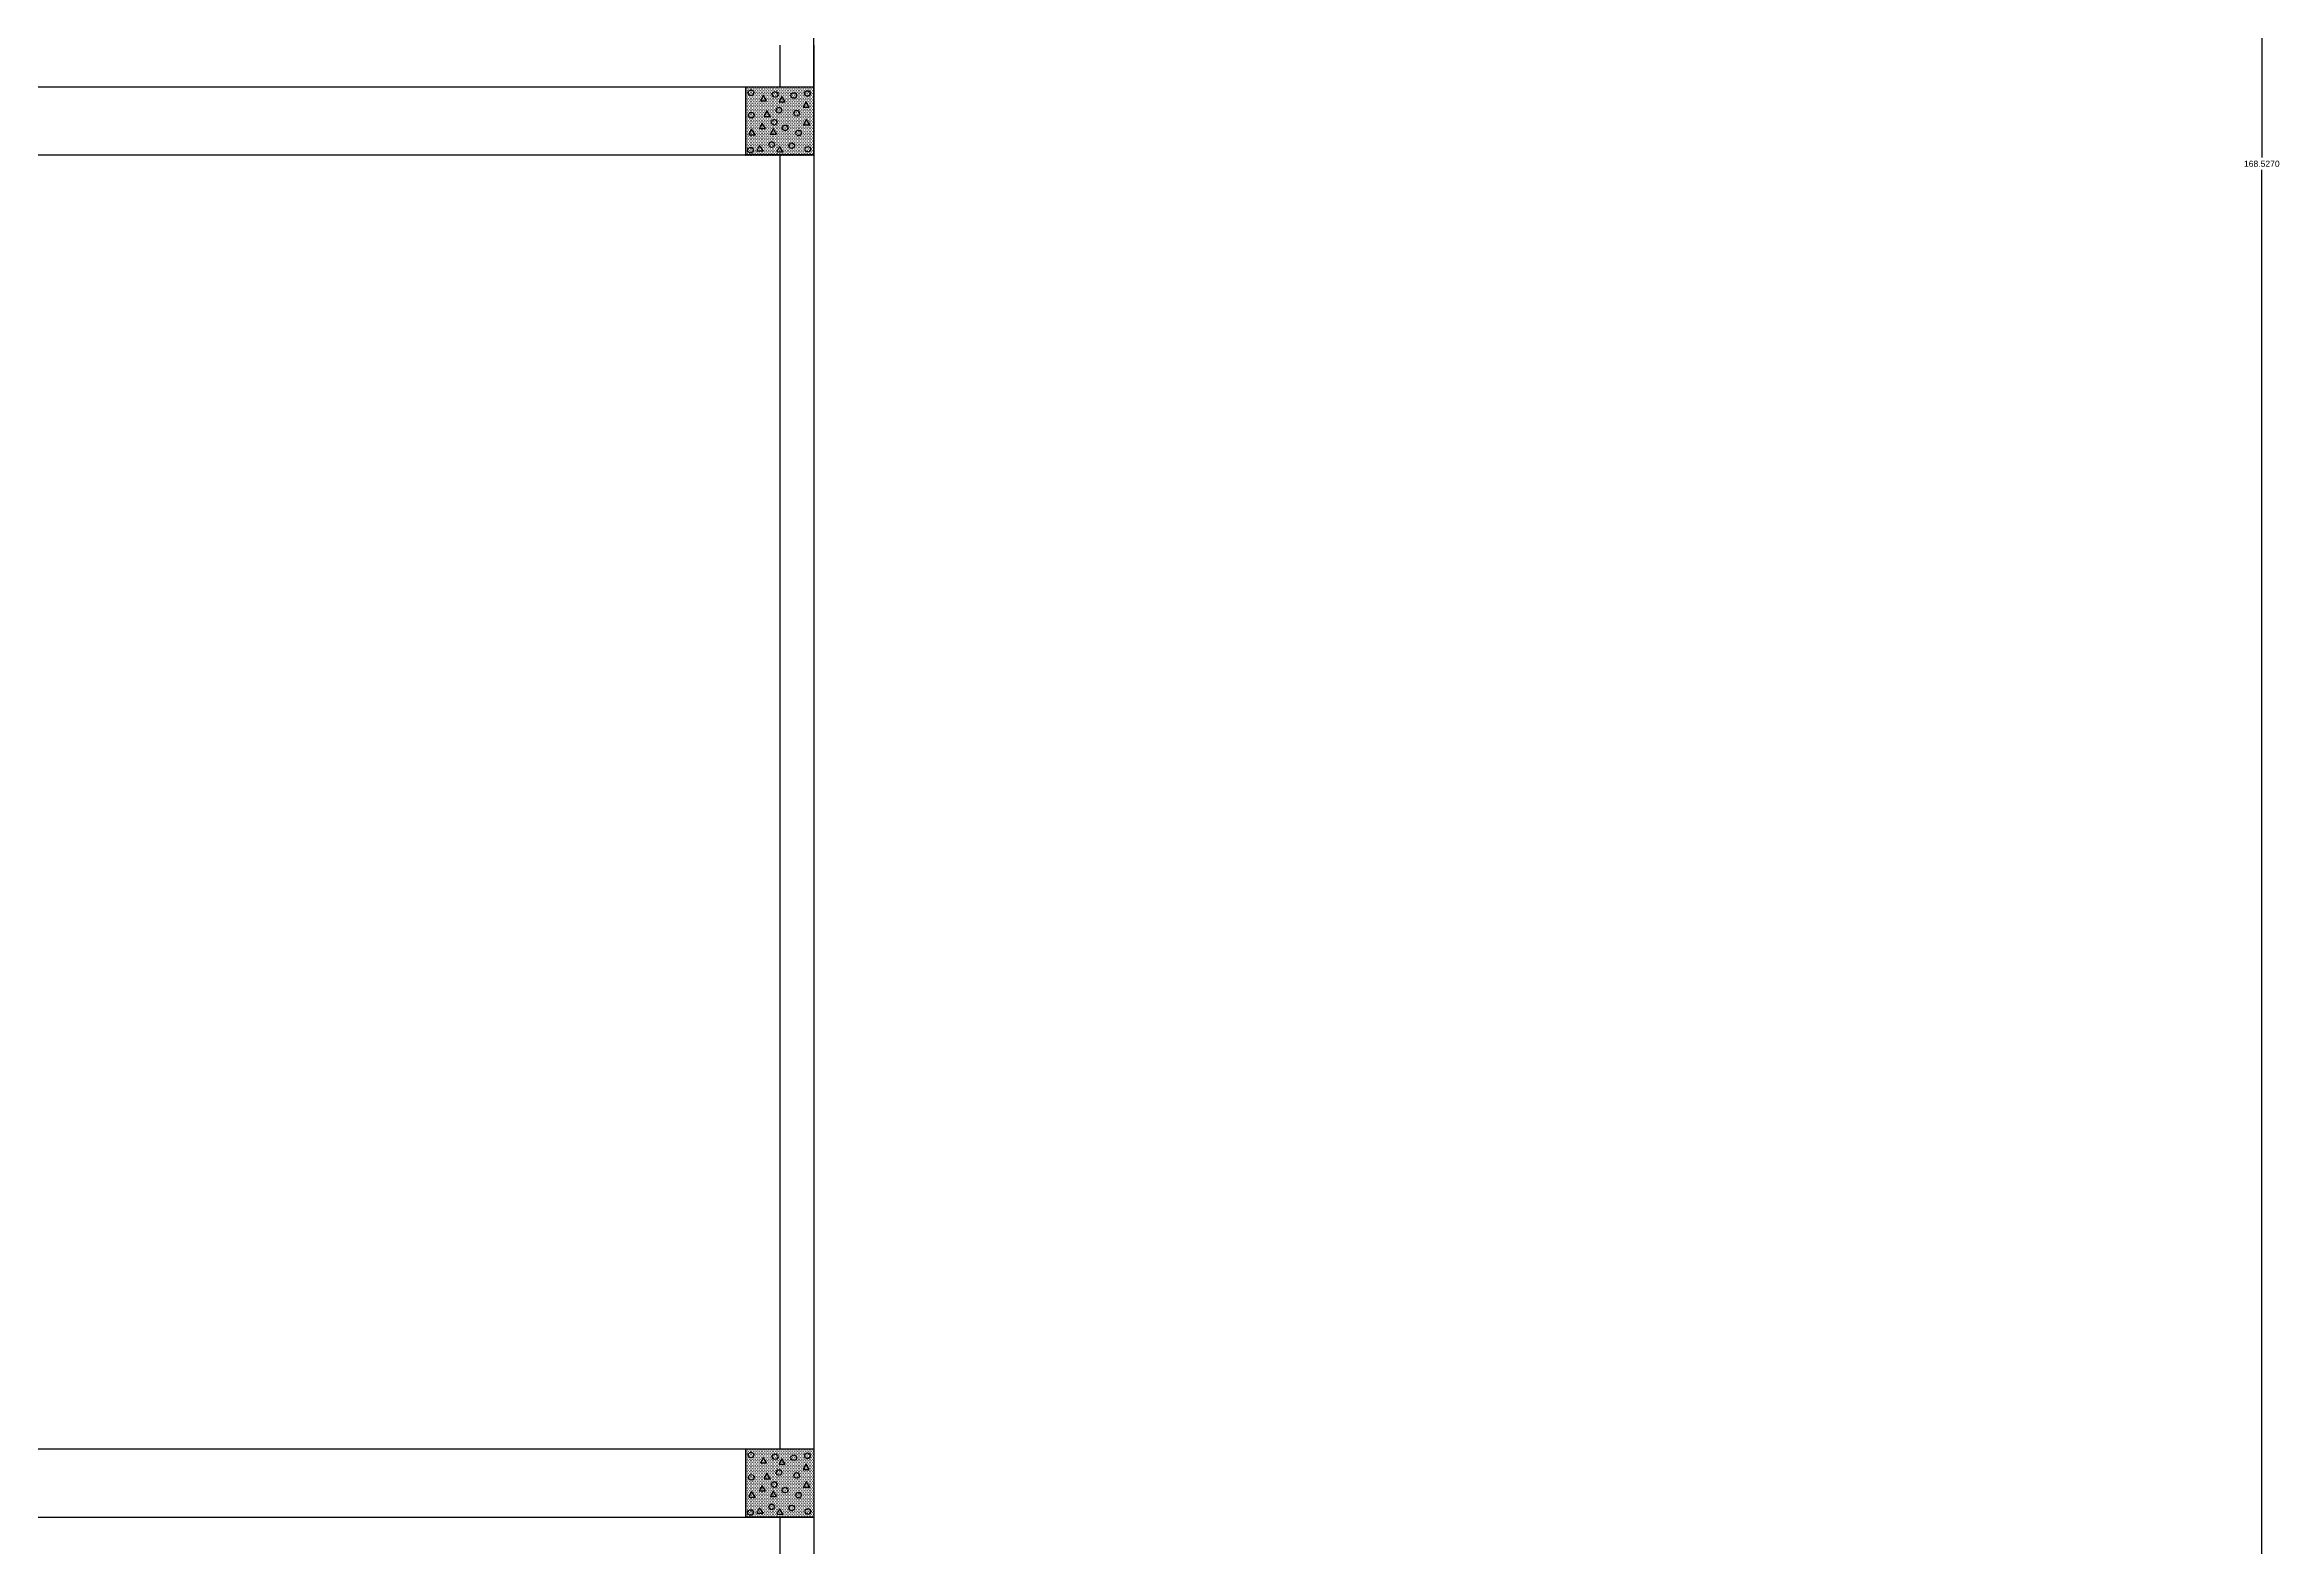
# Model space of a CAD drawing. Header units: feet. Extents: x 655 to 3246, y 42 to 1922.
# Drawn here: x 1239.8 to 1305.4, y 352.9 to 397 of the extents above; entities that cross this region are included whole.
import ezdxf

# ---------------------------------------------------------------- set-up
doc = ezdxf.new("R2010")
doc.units = ezdxf.units.FT
doc.header["$MEASUREMENT"] = 0
for name, color, linetype in [('beampillar', 80, 'Continuous'), ('hatch pillar', 20, 'Continuous'), ('prep side', 220, 'Continuous'), ('wall', 24, 'Continuous')]:
    doc.layers.add(name, color=color, linetype=linetype)
doc.styles.get("Standard").update_dxf_attribs({"font": 'arial.ttf'})
doc.dimstyles.get("Standard").update_dxf_attribs({"dimtxt": 0.18, "dimasz": 0.18, "dimexe": 0.18, "dimexo": 0.0625, "dimgap": 0.09, "dimtad": 0, "dimtih": 1, "dimtoh": 1, "dimdec": 4, "dimzin": 0, "dimdsep": 46, "dimtxsty": 'Standard', "dimcen": 0.09, "dimadec": 0, "dimazin": 0, "dimtfac": 1, "dimtdec": 4, "dimtofl": 0, "dimtmove": 0, "dimatfit": 3, "dimfxl": 1, "dimtolj": 1, "dimtzin": 0, "dimarcsym": 0})

# ---------------------------------------------------------------- blocks, each defined once
blk = doc.blocks.new('*D80')
at = {"color": 0, "lineweight": -2, "transparency": 16777216}
for p, q in [((1262.484, 477.777), (1305.106, 477.777)), ((1304.926, 477.597), (1304.926, 393.695)), ((1304.926, 309.43), (1304.926, 393.332)), ((1262.484, 309.25), (1305.106, 309.25))]:
    blk.add_line(p, q, dxfattribs=at)
at = {"color": 0, "transparency": 16777216}
for points in [[(1304.896, 477.597), (1304.956, 477.597), (1304.926, 477.777)], [(1304.896, 309.43), (1304.956, 309.43), (1304.926, 309.25)]]:
    blk.add_solid(points, dxfattribs=at)
at = {"layer": 'Defpoints', "color": 0, "transparency": 16777216}
for p in [(1262.421, 477.777), (1262.421, 309.25), (1304.926, 309.25)]:
    blk.add_point(p, dxfattribs=at)
at = {"color": 0, "transparency": 16777216, "insert": (1304.926, 393.514), "char_height": 0.18, "attachment_point": 5}
blk.add_mtext('\\A1;168.5270', dxfattribs=at)
blk = doc.blocks.new('hatchedpillar')
at = {"layer": 'hatch pillar', "linetype": 'ByBlock', "true_color": 0xf4ee51}
h = blk.add_hatch(dxfattribs=at)
h.set_pattern_fill('DOTS', color=41, scale=0.74)
h.set_pattern_definition([(0, (253.455655, -80.014843), (0.023125, 0.04625), [0, -0.04625])])
h.paths.add_polyline_path([(457.273, 174.403), (455.273, 174.403), (455.273, 172.403), (457.273, 172.403)])
h = blk.add_hatch(dxfattribs=at)
h.set_pattern_fill('DOTS', color=41, scale=0.74)
h.set_pattern_definition([(0, (253.455655, -120.014843), (0.023125, 0.04625), [0, -0.04625])])
h.paths.add_polyline_path([(457.273, 134.403), (455.273, 134.403), (455.273, 132.403), (457.273, 132.403)])
at = {"layer": 'hatch pillar', "linetype": 'Continuous', "lineweight": -3, "ltscale": 2}
for p, q in [((455.795, 174.163), (455.717, 174.001)), ((455.717, 174.001), (455.895, 174.001)), ((455.895, 174.001), (455.795, 174.163)), ((456.343, 174.132), (456.266, 173.97)), ((456.266, 173.97), (456.443, 173.97)), ((456.443, 173.97), (456.343, 174.132)), ((457.05, 173.973), (456.973, 173.811)), ((457.151, 173.811), (457.05, 173.973)), ((455.771, 173.345), (455.694, 173.183)), ((455.872, 173.183), (455.771, 173.345)), ((455.91, 173.7), (455.833, 173.538)), ((455.833, 173.538), (456.011, 173.538)), ((456.011, 173.538), (455.91, 173.7)), ((456.973, 173.811), (457.151, 173.811)), ((457.064, 173.458), (456.987, 173.296)), ((456.987, 173.296), (457.165, 173.296)), ((457.165, 173.296), (457.064, 173.458)), ((455.46, 173.162), (455.383, 173)), ((455.383, 173), (455.561, 173)), ((455.561, 173), (455.46, 173.162)), ((455.694, 172.689), (455.617, 172.527)), ((455.694, 173.183), (455.872, 173.183)), ((455.795, 172.527), (455.694, 172.689)), ((456.088, 173.183), (456.011, 173.021)), ((456.011, 173.021), (456.189, 173.021)), ((456.189, 173.021), (456.088, 173.183)), ((456.281, 172.659), (456.204, 172.497)), ((456.382, 172.497), (456.281, 172.659)), ((455.617, 172.527), (455.795, 172.527)), ((456.204, 172.497), (456.382, 172.497)), ((455.795, 134.163), (455.717, 134.001)), ((455.717, 134.001), (455.895, 134.001)), ((455.895, 134.001), (455.795, 134.163)), ((456.343, 134.132), (456.266, 133.97)), ((456.266, 133.97), (456.443, 133.97)), ((456.443, 133.97), (456.343, 134.132)), ((457.05, 133.973), (456.973, 133.811)), ((457.151, 133.811), (457.05, 133.973)), ((455.771, 133.345), (455.694, 133.183)), ((455.694, 133.183), (455.872, 133.183)), ((455.872, 133.183), (455.771, 133.345)), ((455.91, 133.7), (455.833, 133.538)), ((455.833, 133.538), (456.011, 133.538)), ((456.011, 133.538), (455.91, 133.7)), ((456.088, 133.183), (456.011, 133.021)), ((456.189, 133.021), (456.088, 133.183)), ((456.973, 133.811), (457.151, 133.811)), ((457.064, 133.458), (456.987, 133.296)), ((456.987, 133.296), (457.165, 133.296)), ((457.165, 133.296), (457.064, 133.458)), ((455.46, 133.162), (455.383, 133)), ((455.383, 133), (455.561, 133)), ((455.561, 133), (455.46, 133.162)), ((455.694, 132.689), (455.617, 132.527)), ((455.617, 132.527), (455.795, 132.527)), ((455.795, 132.527), (455.694, 132.689)), ((456.011, 133.021), (456.189, 133.021)), ((456.281, 132.659), (456.204, 132.497)), ((456.382, 132.497), (456.281, 132.659)), ((456.204, 132.497), (456.382, 132.497))]:
    blk.add_line(p, q, dxfattribs=at)
for centre in [(455.442, 174.234), (456.15, 174.186), (456.698, 174.155), (457.103, 174.213), (455.45, 173.578), (456.127, 173.368), (456.266, 173.723), (456.443, 173.206), (456.785, 173.635), (455.428, 172.548), (456.049, 172.713), (456.637, 172.682), (456.841, 173.056), (457.11, 172.576), (455.442, 134.234), (456.15, 134.186), (456.698, 134.155), (457.103, 134.213), (455.45, 133.578), (456.127, 133.368), (456.266, 133.723), (456.443, 133.206), (456.785, 133.635), (455.428, 132.548), (456.049, 132.713), (456.637, 132.682), (456.841, 133.056), (457.11, 132.576)]:
    blk.add_circle(centre, 0.0821, dxfattribs=at)

msp = doc.modelspace()

# ---------------------------------------------------------------- linework, layer by layer
msp.add_line((1262.42129, 393.77703), (1262.42129, 405.72903))
at = {"layer": 'beampillar', "linetype": 'ByBlock'}
for p, q in [((1004.94839, 395.77706), (1262.42174, 395.77706)), ((1004.94839, 393.77706), (1262.42174, 393.77706)), ((1004.94839, 355.77706), (1258.42174, 355.77706)), ((1258.42174, 355.77706), (1262.42174, 355.77706)), ((1004.94839, 353.77706), (1258.42174, 353.77706)), ((1258.42174, 353.77706), (1262.42174, 353.77706))]:
    msp.add_line(p, q, dxfattribs=at)
for points in [[(1260.42174, 395.77706), (1262.42174, 395.77706), (1262.42174, 393.77706), (1260.42174, 393.77706)], [(1260.42174, 355.77706), (1262.42174, 355.77706), (1262.42174, 353.77706), (1260.42174, 353.77706)]]:
    msp.add_lwpolyline(points, close=True, dxfattribs=at)
at = {"layer": 'wall', "linetype": 'ByBlock'}
for p, q in [((1261.42174, 396.99606), (1261.42174, 395.77706)), ((1262.42174, 396.99606), (1262.42174, 309.2501)), ((1261.42174, 393.77706), (1261.42174, 355.77706)), ((1261.42174, 353.77706), (1261.42174, 311.2501))]:
    msp.add_line(p, q, dxfattribs=at)

# ---------------------------------------------------------------- block references
at = {"layer": 'prep side', "linetype": 'ByBlock'}
msp.add_blockref('hatchedpillar', (805.13158, 221.36436), dxfattribs=at)

# ---------------------------------------------------------------- dimensions: what is measured, and where the dimension line sits
dim = msp.add_linear_dim(base=(1304.92578, 309.25007), p1=(1262.42129, 477.77703), p2=(1262.42129, 309.25007), angle=90, dimstyle='Standard')
dim.commit()
dim.dimension.update_dxf_attribs({"geometry": '*D80', "text_midpoint": (1304.92578, 393.51355)})

doc.saveas('drawing.dxf')
